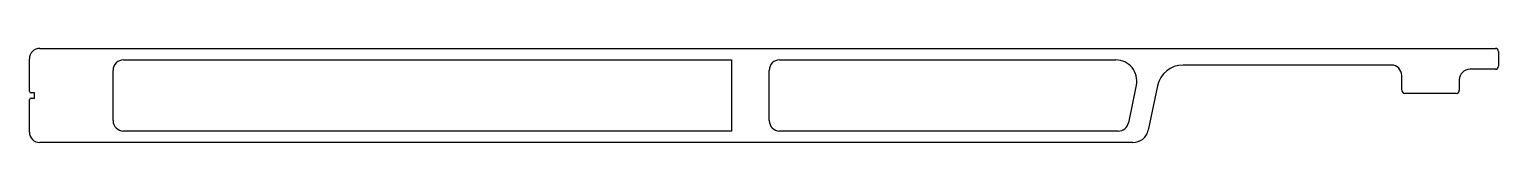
# Model space of a CAD drawing. Extents: x 2061 to 2201, y 1462 to 1471.
import ezdxf

# ---------------------------------------------------------------- set-up
doc = ezdxf.new("R2010")
doc.units = 0
doc.layers.get('0').update_dxf_attribs({"linetype": 'CONTINUOUS'})

msp = doc.modelspace()

# ---------------------------------------------------------------- linework, layer by layer
for p, q in [((2062.01, 1470.75), (2201.11, 1470.75)), ((2201.41, 1470.45), (2201.41, 1469.05)), ((2061.01, 1466.66), (2061.01, 1469.75)), ((2069.01, 1463.85), (2069.01, 1468.65)), ((2070.01, 1469.65), (2128.11, 1469.65)), ((2128.11, 1469.65), (2128.11, 1462.85)), ((2131.71, 1463.85), (2131.71, 1468.65)), ((2132.71, 1469.65), (2164.84, 1469.65)), ((2191.16, 1469.15), (2171.27, 1469.15)), ((2201.11, 1468.75), (2198.66, 1468.75)), ((2166.79, 1467.23), (2166.04, 1463.64)), ((2192.16, 1466.75), (2192.16, 1468.15)), ((2197.66, 1467.75), (2197.66, 1466.75)), ((2061.01, 1462.75), (2061.01, 1465.83)), ((2061.51, 1466.5), (2061.18, 1466.5)), ((2061.18, 1466), (2061.51, 1466)), ((2061.51, 1466), (2061.51, 1466.5)), ((2168.82, 1467.16), (2167.93, 1462.94)), ((2197.36, 1466.45), (2192.46, 1466.45)), ((2166.47, 1461.75), (2062.01, 1461.75)), ((2128.11, 1462.85), (2070.01, 1462.85)), ((2165.06, 1462.85), (2132.71, 1462.85))]:
    msp.add_line(p, q)
for centre, radius, start, end in [((2062.01, 1469.75), 1, 90, 180), ((2201.11, 1470.45), 0.3, 360, 90), ((2070.01, 1468.65), 1, 90, 180), ((2132.71, 1468.65), 1, 90, 180), ((2164.84, 1467.65), 2, 348.1174, 90), ((2171.27, 1466.65), 2.5, 90, 168.1174), ((2191.16, 1468.15), 1, 0, 90), ((2198.66, 1467.75), 1, 90, 180), ((2201.11, 1469.05), 0.3, 270, 0), ((2061.18, 1466.66), 0.167, 180, 270), ((2061.18, 1465.83), 0.167, 90, 180), ((2192.46, 1466.75), 0.3, 180, 270), ((2197.36, 1466.75), 0.3, 270, 0), ((2070.01, 1463.85), 1, 180, 270), ((2132.71, 1463.85), 1, 180, 270), ((2165.06, 1463.85), 1, 270, 348.1174), ((2062.01, 1462.75), 1, 180, 270), ((2166.47, 1463.25), 1.5, 270, 348.1174)]:
    msp.add_arc(centre, radius, start, end)

doc.saveas('drawing.dxf')
